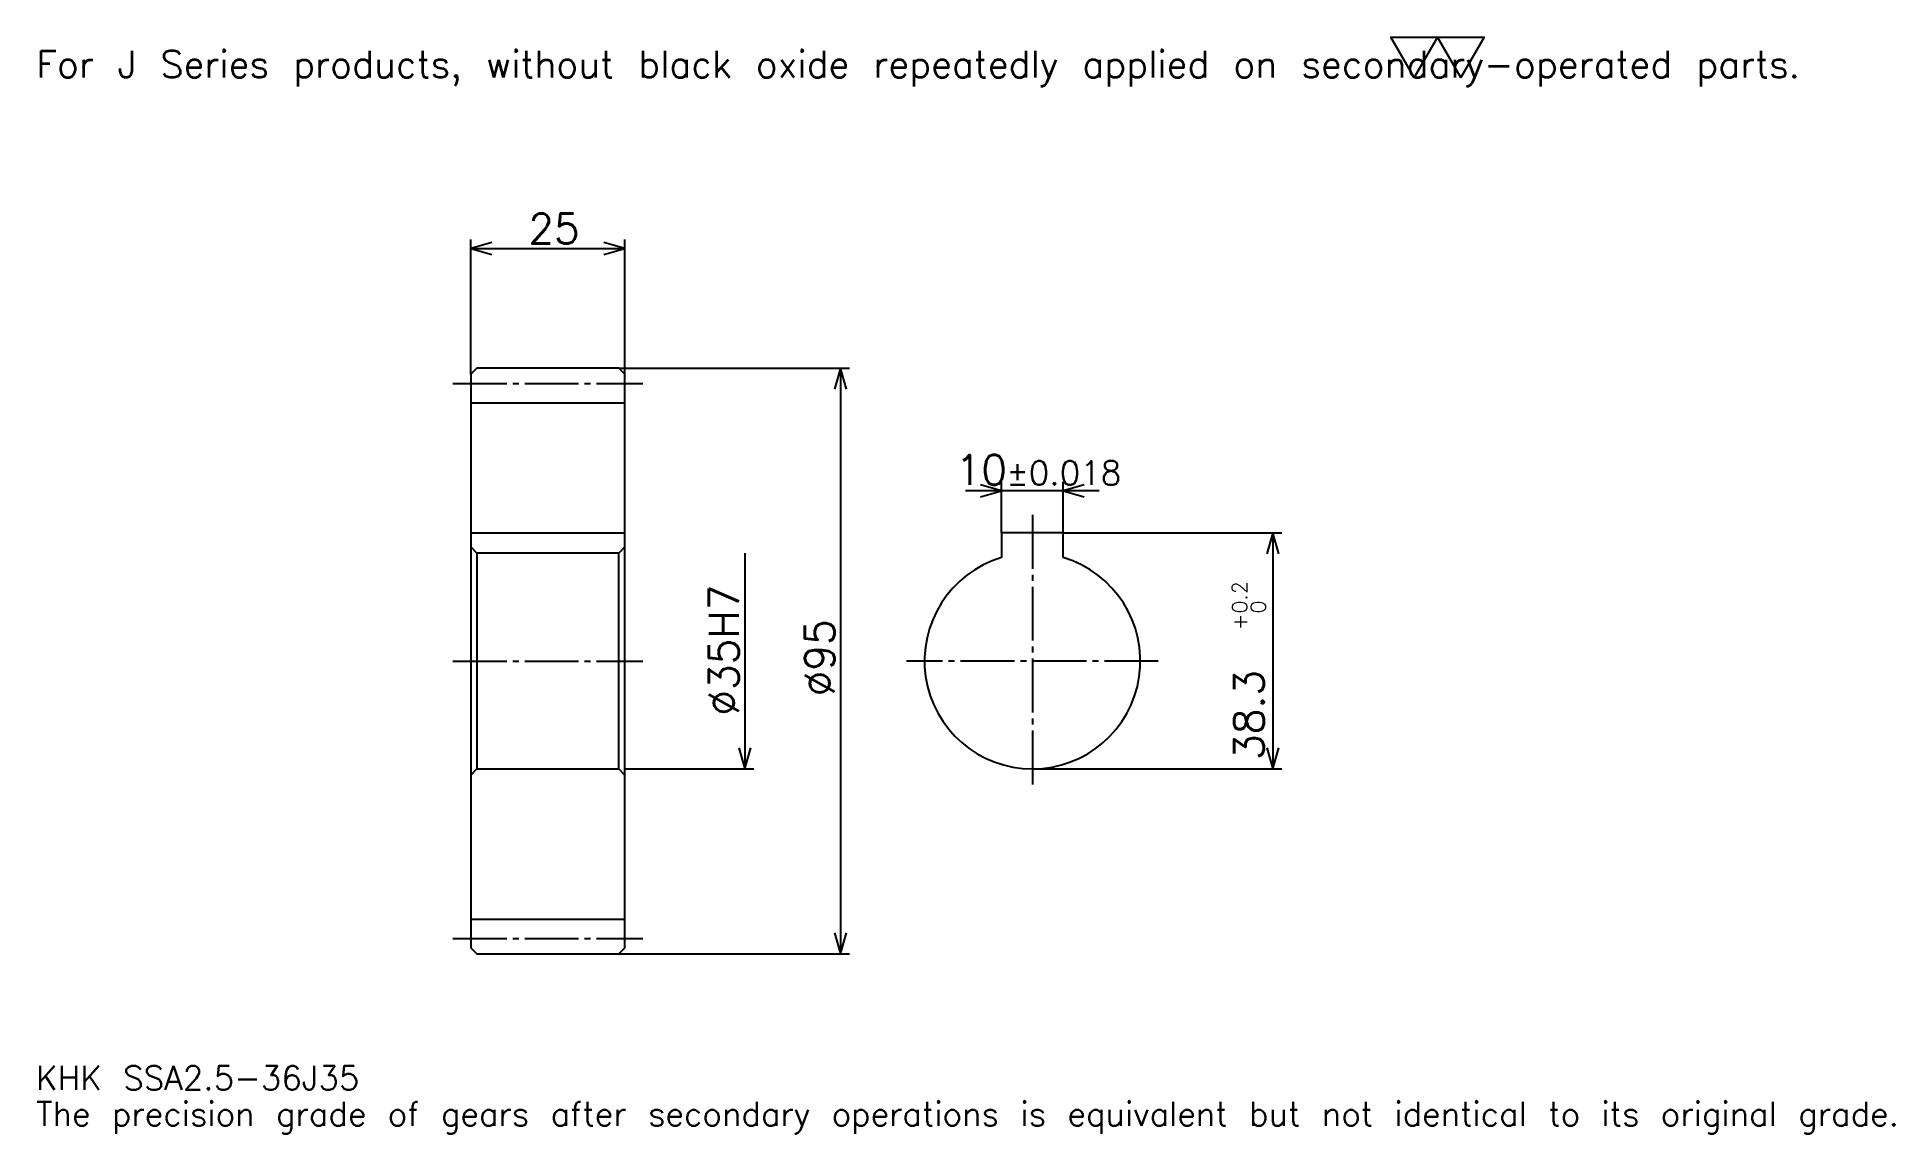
# Model space of a CAD drawing. Extents: x 10 to 311, y 4 to 181.
import ezdxf

# ---------------------------------------------------------------- set-up
doc = ezdxf.new("R2010")
doc.units = 0
doc.linetypes.add('DASHDOT', pattern=[11.657608, 8.743207, -0.971467, 0.971467, -0.971467])
doc.layers.get('0').update_dxf_attribs({"linetype": 'CONTINUOUS'})
doc.layers.add('DASHDOT', color=6, linetype='DASHDOT')
doc.styles.add('KANJI', font='TXT', dxfattribs={"bigfont": 'BIGFONT'})

msp = doc.modelspace()

# ---------------------------------------------------------------- linework, layer by layer
at = {"color": 5}
for p, q in [((80.197006, 127.747963), (80.197006, 148.634521)), ((105.197006, 127.747963), (105.197006, 148.634521)), ((80.197006, 147.177307), (105.197006, 147.177307)), ((80.197006, 126.747963), (80.197006, 127.747963)), ((104.197006, 127.747963), (105.197006, 127.747963)), ((105.197006, 127.747963), (141.627045, 127.747963)), ((105.197006, 126.747963), (105.197006, 127.747963)), ((140.16983, 127.747963), (140.16983, 32.747963)), ((166.270386, 101.047958), (166.270386, 109.305435)), ((176.270386, 101.047958), (176.270386, 109.305435)), ((182.099182, 107.848236), (160.441574, 107.848236)), ((176.270386, 101.047958), (211.728943, 101.047958)), ((210.271744, 101.047958), (210.271744, 62.747963)), ((124.626358, 97.747963), (124.626358, 62.747963)), ((105.197006, 62.747963), (126.083557, 62.747963)), ((171.270386, 62.747963), (211.728943, 62.747963)), ((104.197006, 32.747963), (105.197006, 32.747963)), ((105.197006, 32.747963), (141.627045, 32.747963))]:
    msp.add_line(p, q, dxfattribs=at)
at = {"color": 4}
for p, q in [((80.197006, 122.122963), (105.197006, 122.122963)), ((80.197006, 101.047958), (105.197006, 101.047958)), ((105.197006, 98.747963), (104.197006, 97.747963)), ((80.197006, 61.747963), (81.197006, 62.747963)), ((105.197006, 61.747963), (104.197006, 62.747963)), ((80.197006, 38.372963), (105.197006, 38.372963))]:
    msp.add_line(p, q, dxfattribs=at)
at = {"color": 7}
msp.add_lwpolyline([(233.152176, 174.864136), (229.363449, 181.431259), (244.518341, 181.431259), (240.729614, 174.864136), (236.940903, 181.431259), (233.152176, 174.864136)], dxfattribs=at)
at = {"color": 5}
for points in [[(83.597145, 148.148773), (80.197006, 147.177307), (83.597145, 146.205841)], [(101.796875, 146.205841), (105.197006, 147.177307), (101.796875, 148.148773)], [(141.141296, 124.347824), (140.16983, 127.747963), (139.198364, 124.347824)], [(162.870239, 106.87677), (166.270386, 107.848236), (162.870239, 108.819702)], [(179.670517, 108.819702), (176.270386, 107.848236), (179.670517, 106.87677)], [(211.24321, 97.647827), (210.271744, 101.047958), (209.300278, 97.647827)], [(123.654892, 66.148102), (124.626358, 62.747963), (125.597824, 66.148102)], [(209.300278, 66.148102), (210.271744, 62.747963), (211.24321, 66.148102)], [(139.198364, 36.148098), (140.16983, 32.747963), (141.141296, 36.148098)]]:
    msp.add_lwpolyline(points, dxfattribs=at)
at = {"color": 4}
for points in [[(80.197006, 61.747963), (80.197006, 33.747963), (81.197006, 32.747963), (104.197006, 32.747963), (105.197006, 33.747963), (105.197006, 126.747963), (104.197006, 127.747963), (81.197006, 127.747963), (80.197006, 126.747963), (80.197006, 61.747963)], [(176.270386, 97.018471), (176.270386, 101.047958), (166.270386, 101.047958), (166.270386, 97.018471)], [(80.197006, 98.747963), (81.197006, 97.747963), (81.197006, 62.747963), (104.197006, 62.747963), (104.197006, 97.747963), (81.197006, 97.747963)]]:
    msp.add_lwpolyline(points, dxfattribs=at)
msp.add_arc((171.270386, 80.247963), 17.5, 106.60154993, 73.39845007, dxfattribs=at)
at = {"layer": 'DASHDOT', "color": 7}
for p, q in [((77.2826, 125.247963), (108.111404, 125.247963)), ((171.270386, 103.962364), (171.270386, 59.833561)), ((77.2826, 80.247963), (108.111404, 80.247963)), ((191.684784, 80.247963), (150.855972, 80.247963)), ((77.2826, 35.247963), (108.111404, 35.247963))]:
    msp.add_line(p, q, dxfattribs=at)

# ---------------------------------------------------------------- texts
at = {"color": 7, "style": 'KANJI'}
for s, height, p in [('For J Series products, without black oxide repeatedly applied on secondary-operated parts.', 4.371603, (9.714674, 174.864136)), ('25', 4.857337, (89.539734, 147.954498)), ('10', 4.857337, (158.815216, 108.819702)), ('%%p0.018', 3.88587, (167.023499, 108.819702)), ('KHK SSA2.5-36J35', 3.88587, (9.714674, 10.686141)), ('The precision grade of gears after secondary operations is equivalent but not identical to its original grade.', 3.88587, (9.714674, 4.857337))]:
    msp.add_text(s, height=height, dxfattribs=at).set_placement(p)
for s, height, p in [('%%c35H7', 4.857337, (123.654892, 71.383324)), ('0.2', 2.428668, (206.094437, 87.96254)), ('+', 2.428668, (206.094437, 85.242432)), ('0', 2.428668, (209.105988, 87.96254)), ('%%c95', 4.857337, (139.198364, 74.540588)), ('38.3', 4.857337, (208.814545, 64.217957))]:
    msp.add_text(s, height=height, rotation=90, dxfattribs=at).set_placement(p)

doc.saveas('drawing.dxf')
